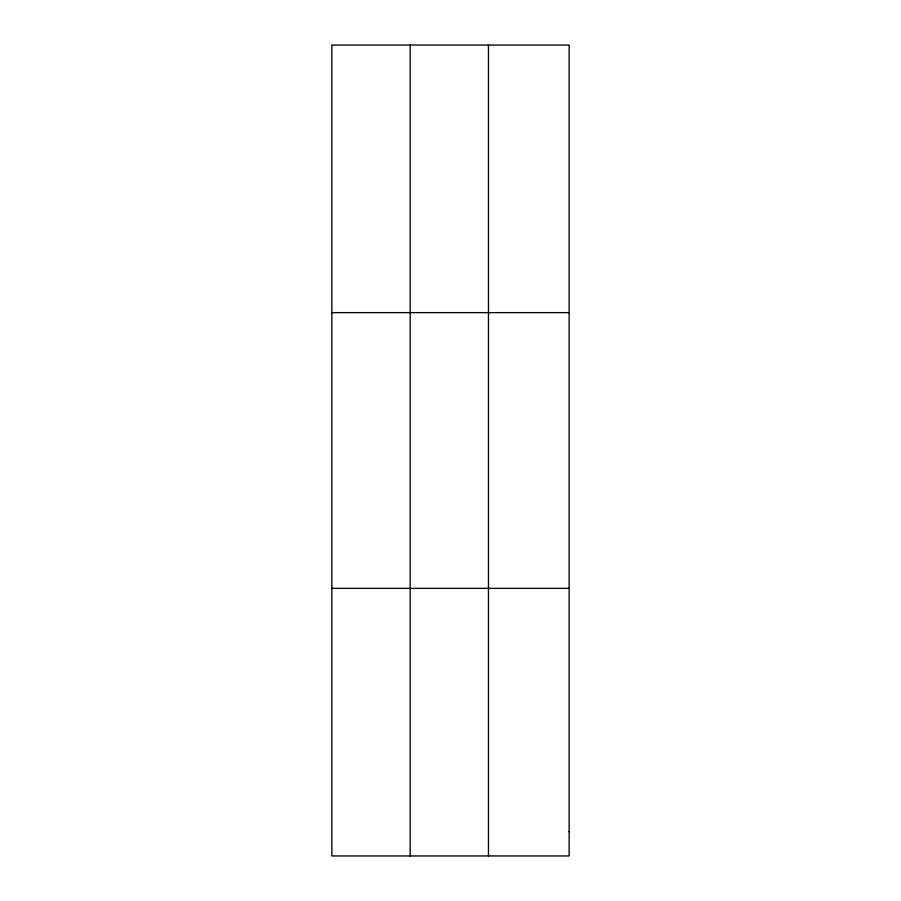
<?xml version="1.0" encoding="UTF-8"?>
<svg xmlns="http://www.w3.org/2000/svg" width="901" height="901" viewBox="0 0 901 901"><rect width="100%" height="100%" fill="white"/><g stroke="black" fill="none" stroke-linecap="round" stroke-linejoin="round"><path stroke-width="1.35" d="M410.158 45.05L410.158 855.95M488.466 45.05L488.466 855.95M331.861 312.647L569.139 312.647M331.861 588.353L569.139 588.353M569.139 831.623L569.139 855.95L331.861 855.95L331.861 45.05L569.139 45.05L569.139 831.623"/></g></svg>
